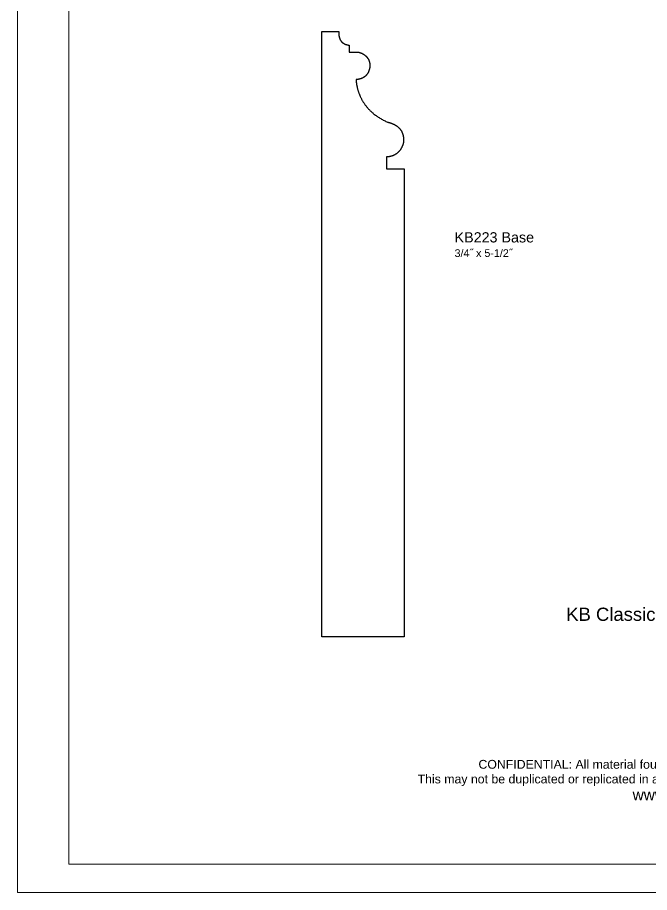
# Model space of a CAD drawing. Extents: x -4.3 to 9, y -5.5 to 16.6.
# Drawn here: x -4.25 to 1.49, y -5.5 to 2.45 of the extents above; entities that cross this region are included whole.
import ezdxf

# ---------------------------------------------------------------- set-up
doc = ezdxf.new("R2010")
doc.units = 0
doc.header["$MEASUREMENT"] = 0
doc.layers.add('DO NOT PLOT', color=2, linetype='Continuous', plot=False)
doc.layers.add('LAYER_1', color=7, linetype='Continuous')

# ---------------------------------------------------------------- blocks, each defined once
blk = doc.blocks.new('KB223')
at = {"flags": 128}
blk.add_lwpolyline([(-0.00074, 2.9269), (-0.00074, 3.01066), (-0.00074, 3.09421), (-0.00074, 3.17747), (-0.00074, 3.26037), (-0.00074, 3.34284), (-0.00074, 3.42483), (-0.00074, 3.50624), (-0.00074, 3.58702), (-0.00074, 3.6671), (-0.00074, 3.74641), (-0.00074, 3.82487), (-0.00074, 3.90242), (-0.00074, 3.97898), (-0.00074, 4.05449), (-0.00074, 4.12888), (-0.00074, 4.20208), (-0.00074, 4.27402), (-0.00074, 4.34463), (-0.00074, 4.41383), (-0.00074, 4.48157), (-0.00074, 4.54776), (-0.00074, 4.61235), (-0.00074, 4.67525), (-0.00074, 4.73641), (-0.00074, 4.79575), (-0.00074, 4.8532), (-0.00074, 4.90869), (-0.00074, 4.96215), (-0.00074, 5.01352), (-0.00074, 5.06271), (-0.00074, 5.10968), (-0.00074, 5.15433), (-0.00074, 5.19661), (-0.00074, 5.23645), (-0.00074, 5.27376), (-0.00074, 5.3085), (-0.00074, 5.34058), (-0.00074, 5.36993), (-0.00074, 5.39649), (-0.00074, 5.42018), (-0.00074, 5.44095), (-0.00074, 5.45871), (-0.00074, 5.47339), (-0.00074, 5.48494), (-0.00074, 5.49327), (-0.00074, 5.49832), (-0.00074, 5.50002), (-0.00069, 5.50002), (-0.00055, 5.50002), (-0.00031, 5.50002), (0.00002, 5.50002), (0.00044, 5.50002), (0.00094, 5.50002), (0.00153, 5.50002), (0.0022, 5.50002), (0.00296, 5.50002), (0.00379, 5.50002), (0.0047, 5.50002), (0.00569, 5.50002), (0.00675, 5.50002), (0.00788, 5.50002), (0.00908, 5.50002), (0.01035, 5.50002), (0.01168, 5.50002), (0.01308, 5.50002), (0.01454, 5.50002), (0.01606, 5.50002), (0.01764, 5.50002), (0.01927, 5.50002), (0.02095, 5.50002), (0.02269, 5.50002), (0.02448, 5.50002), (0.02631, 5.50002), (0.02819, 5.50002), (0.03012, 5.50002), (0.03209, 5.50002), (0.03409, 5.50002), (0.03613, 5.50002), (0.03821, 5.50002), (0.04033, 5.50002), (0.04247, 5.50002), (0.04465, 5.50002), (0.04685, 5.50002), (0.04908, 5.50002), (0.05133, 5.50002), (0.05361, 5.50002), (0.0559, 5.50002), (0.05822, 5.50002), (0.06054, 5.50002), (0.06289, 5.50002), (0.06524, 5.50002), (0.06761, 5.50002), (0.06998, 5.50002), (0.07236, 5.50002), (0.07474, 5.50002), (0.07713, 5.50002), (0.07952, 5.50002), (0.0819, 5.50002), (0.08428, 5.50002), (0.08666, 5.50002), (0.08902, 5.50002), (0.09138, 5.50002), (0.09373, 5.50002), (0.09606, 5.50002), (0.09838, 5.50002), (0.10068, 5.50002), (0.10295, 5.50002), (0.10521, 5.50002), (0.10745, 5.50002), (0.10966, 5.50002), (0.11184, 5.50002), (0.11399, 5.50002), (0.11611, 5.50002), (0.1182, 5.50002), (0.12025, 5.50002), (0.12226, 5.50002), (0.12424, 5.50002), (0.12617, 5.50002), (0.12806, 5.50002), (0.1299, 5.50002), (0.1317, 5.50002), (0.13345, 5.50002), (0.13515, 5.50002), (0.13679, 5.50002), (0.13838, 5.50002), (0.13991, 5.50002), (0.14138, 5.50002), (0.14279, 5.50002), (0.14414, 5.50002), (0.14542, 5.50002), (0.14664, 5.50002), (0.14779, 5.50002), (0.14886, 5.50002), (0.14987, 5.50002), (0.15079, 5.50002), (0.15164, 5.50002), (0.15242, 5.50002), (0.15311, 5.50002), (0.15371, 5.50002), (0.15424, 5.50002), (0.15467, 5.50002), (0.15502, 5.50002), (0.15528, 5.50002), (0.15544, 5.50002), (0.15551, 5.50002), (0.15551, 5.5), (0.15549, 5.49991), (0.15547, 5.49975), (0.15543, 5.49952), (0.15539, 5.49923), (0.15534, 5.49887), (0.15528, 5.49845), (0.15522, 5.49797), (0.15515, 5.49743), (0.15508, 5.49683), (0.15501, 5.49617), (0.15493, 5.49545), (0.15485, 5.49468), (0.15478, 5.49386), (0.1547, 5.49298), (0.15463, 5.49206), (0.15456, 5.49108), (0.15449, 5.49006), (0.15443, 5.48899), (0.15438, 5.48787), (0.15433, 5.48671), (0.15429, 5.48551), (0.15426, 5.48427), (0.15424, 5.48299), (0.15422, 5.48167), (0.15423, 5.48031), (0.15424, 5.47891), (0.15427, 5.47749), (0.15431, 5.47603), (0.15437, 5.47454), (0.15444, 5.47301), (0.15453, 5.47146), (0.15464, 5.46989), (0.15477, 5.46828), (0.15492, 5.46666), (0.1551, 5.46501), (0.15529, 5.46333), (0.15551, 5.46164), (0.15575, 5.45993), (0.15602, 5.4582), (0.15631, 5.45645), (0.15663, 5.45469), (0.15698, 5.45292), (0.15736, 5.45113), (0.15776, 5.44934), (0.1582, 5.44753), (0.15867, 5.44572), (0.15918, 5.4439), (0.15972, 5.44207), (0.16029, 5.44025), (0.1609, 5.43841), (0.16154, 5.43658), (0.16223, 5.43475), (0.16295, 5.43292), (0.16371, 5.43109), (0.16451, 5.42927), (0.16536, 5.42745), (0.16625, 5.42565), (0.16718, 5.42385), (0.16815, 5.42206), (0.16917, 5.42028), (0.17024, 5.41851), (0.17135, 5.41676), (0.17252, 5.41502), (0.17373, 5.4133), (0.17499, 5.4116), (0.17631, 5.40992), (0.17767, 5.40826), (0.17909, 5.40663), (0.18057, 5.40501), (0.1821, 5.40343), (0.18368, 5.40186), (0.18533, 5.40033), (0.18703, 5.39883), (0.18879, 5.39735), (0.19061, 5.39591), (0.19249, 5.39451), (0.19443, 5.39313), (0.19644, 5.3918), (0.19851, 5.3905), (0.20064, 5.38924), (0.20284, 5.38802), (0.20511, 5.38685), (0.20744, 5.38571), (0.20985, 5.38462), (0.21232, 5.38358), (0.21486, 5.38259), (0.21748, 5.38164), (0.22017, 5.38074), (0.22293, 5.3799), (0.22577, 5.37911), (0.22868, 5.37837), (0.23167, 5.37769), (0.23473, 5.37706), (0.23787, 5.3765), (0.2411, 5.37599), (0.2444, 5.37555), (0.24779, 5.37516), (0.24926, 5.37501), (0.24926, 5.37497), (0.24926, 5.37489), (0.24926, 5.37478), (0.24926, 5.37463), (0.24926, 5.37444), (0.24926, 5.37422), (0.24926, 5.37396), (0.24926, 5.37367), (0.24926, 5.37335), (0.24926, 5.373), (0.24926, 5.37262), (0.24926, 5.37221), (0.24926, 5.37177), (0.24926, 5.3713), (0.24926, 5.3708), (0.24926, 5.37028), (0.24926, 5.36973), (0.24926, 5.36916), (0.24926, 5.36856), (0.24926, 5.36794), (0.24926, 5.3673), (0.24926, 5.36663), (0.24926, 5.36595), (0.24926, 5.36524), (0.24926, 5.36451), (0.24926, 5.36377), (0.24926, 5.36301), (0.24926, 5.36223), (0.24926, 5.36143), (0.24926, 5.36062), (0.24926, 5.3598), (0.24926, 5.35896), (0.24926, 5.3581), (0.24926, 5.35724), (0.24926, 5.35636), (0.24926, 5.35548), (0.24926, 5.35458), (0.24926, 5.35367), (0.24926, 5.35276), (0.24926, 5.35183), (0.24926, 5.35091), (0.24926, 5.34997), (0.24926, 5.34903), (0.24926, 5.34809), (0.24926, 5.34714), (0.24926, 5.34619), (0.24926, 5.34523), (0.24926, 5.34428), (0.24926, 5.34333), (0.24926, 5.34237), (0.24926, 5.34142), (0.24926, 5.34047), (0.24926, 5.33952), (0.24926, 5.33857), (0.24926, 5.33763), (0.24926, 5.3367), (0.24926, 5.33577), (0.24926, 5.33485), (0.24926, 5.33393), (0.24926, 5.33302), (0.24926, 5.33213), (0.24926, 5.33124), (0.24926, 5.33036), (0.24926, 5.3295), (0.24926, 5.32864), (0.24926, 5.3278), (0.24926, 5.32697), (0.24926, 5.32616), (0.24926, 5.32537), (0.24926, 5.32459), (0.24926, 5.32382), (0.24926, 5.32308), (0.24926, 5.32235), (0.24926, 5.32164), (0.24926, 5.32095), (0.24926, 5.32029), (0.24926, 5.31964), (0.24926, 5.31902), (0.24926, 5.31842), (0.24926, 5.31784), (0.24926, 5.31729), (0.24926, 5.31677), (0.24926, 5.31627), (0.24926, 5.3158), (0.24926, 5.31536), (0.24926, 5.31495), (0.24926, 5.31456), (0.24926, 5.31421), (0.24926, 5.31389), (0.24926, 5.3136), (0.24926, 5.31334), (0.24926, 5.31311), (0.24926, 5.31292), (0.24926, 5.31277), (0.24926, 5.31265), (0.24926, 5.31257), (0.24926, 5.31253), (0.24926, 5.31252), (0.2493, 5.31252), (0.24937, 5.31252), (0.24949, 5.31252), (0.24964, 5.31252), (0.24983, 5.31252), (0.25005, 5.31252), (0.25031, 5.31252), (0.25061, 5.31252), (0.25093, 5.31252), (0.2513, 5.31252), (0.25169, 5.31252), (0.25212, 5.31252), (0.25257, 5.31252), (0.25306, 5.31252), (0.25357, 5.31252), (0.25411, 5.31252), (0.25468, 5.31252), (0.25528, 5.31252), (0.2559, 5.31252), (0.25655, 5.31252), (0.25722, 5.31252), (0.25791, 5.31252), (0.25863, 5.31252), (0.25936, 5.31251), (0.26012, 5.31251), (0.2609, 5.31251), (0.26169, 5.31251), (0.26251, 5.31251), (0.26334, 5.31251), (0.26419, 5.31251), (0.26505, 5.31251), (0.26593, 5.31251), (0.26682, 5.31251), (0.26772, 5.31251), (0.26864, 5.31251), (0.26957, 5.31251), (0.27051, 5.31251), (0.27146, 5.31251), (0.27242, 5.31251), (0.27338, 5.31251), (0.27436, 5.31251), (0.27534, 5.31251), (0.27632, 5.31251), (0.27731, 5.31251), (0.27831, 5.31251), (0.2793, 5.31251), (0.2803, 5.31251), (0.2813, 5.31251), (0.2823, 5.31251), (0.28331, 5.3125), (0.28431, 5.3125), (0.28531, 5.3125), (0.2863, 5.3125), (0.28729, 5.3125), (0.28828, 5.3125), (0.28926, 5.3125), (0.29024, 5.3125), (0.29121, 5.3125), (0.29217, 5.3125), (0.29313, 5.3125), (0.29407, 5.3125), (0.295, 5.3125), (0.29593, 5.3125), (0.29684, 5.3125), (0.29774, 5.3125), (0.29862, 5.3125), (0.29949, 5.3125), (0.30035, 5.3125), (0.30119, 5.3125), (0.30201, 5.3125), (0.30282, 5.3125), (0.3036, 5.3125), (0.30437, 5.3125), (0.30512, 5.3125), (0.30584, 5.3125), (0.30655, 5.3125), (0.30723, 5.3125), (0.30789, 5.31249), (0.30852, 5.31249), (0.30913, 5.31249), (0.30971, 5.31249), (0.31027, 5.31249), (0.3108, 5.31249), (0.3113, 5.31249), (0.31177, 5.31249), (0.31221, 5.31249), (0.31262, 5.31249), (0.313, 5.31249), (0.31334, 5.31249), (0.31366, 5.31249), (0.31393, 5.31249), (0.31418, 5.31249), (0.31438, 5.31249), (0.31455, 5.31249), (0.31468, 5.31249), (0.31478, 5.31249), (0.31483, 5.31249), (0.31501, 5.3125), (0.3162, 5.31256), (0.3174, 5.31258), (0.31864, 5.31259), (0.3199, 5.31257), (0.32119, 5.31253), (0.3225, 5.31246), (0.32383, 5.31237), (0.32519, 5.31225), (0.32657, 5.31211), (0.32797, 5.31194), (0.32938, 5.31175), (0.33082, 5.31153), (0.33228, 5.31129), (0.33376, 5.31102), (0.33525, 5.31073), (0.33675, 5.31041), (0.33828, 5.31006), (0.33981, 5.30969), (0.34137, 5.3093), (0.34293, 5.30887), (0.3445, 5.30843), (0.34609, 5.30795), (0.34769, 5.30745), (0.34929, 5.30692), (0.35091, 5.30637), (0.35253, 5.30579), (0.35416, 5.30518), (0.3558, 5.30455), (0.35744, 5.30389), (0.35909, 5.3032), (0.36073, 5.30249), (0.36239, 5.30175), (0.36404, 5.30098), (0.3657, 5.30018), (0.36735, 5.29936), (0.36901, 5.29851), (0.37066, 5.29763), (0.37232, 5.29672), (0.37397, 5.29579), (0.37561, 5.29483), (0.37725, 5.29384), (0.37889, 5.29282), (0.38052, 5.29177), (0.38214, 5.2907), (0.38376, 5.28959), (0.38537, 5.28846), (0.38696, 5.2873), (0.38855, 5.28611), (0.39013, 5.28489), (0.39169, 5.28364), (0.39324, 5.28237), (0.39478, 5.28106), (0.3963, 5.27973), (0.39781, 5.27836), (0.39931, 5.27697), (0.40078, 5.27554), (0.40224, 5.27409), (0.40368, 5.27261), (0.4051, 5.2711), (0.4065, 5.26955), (0.40788, 5.26798), (0.40924, 5.26638), (0.41057, 5.26474), (0.41188, 5.26308), (0.41317, 5.26139), (0.41444, 5.25966), (0.41567, 5.25791), (0.41688, 5.25612), (0.41807, 5.2543), (0.41922, 5.25246), (0.42035, 5.25058), (0.42144, 5.24867), (0.42251, 5.24673), (0.42354, 5.24475), (0.42454, 5.24275), (0.42551, 5.24071), (0.42644, 5.23865), (0.42734, 5.23655), (0.4282, 5.23441), (0.42903, 5.23225), (0.42982, 5.23006), (0.43057, 5.22783), (0.43128, 5.22557), (0.43195, 5.22328), (0.43259, 5.22095), (0.43318, 5.2186), (0.43373, 5.21621), (0.43423, 5.21378), (0.43469, 5.21133), (0.43511, 5.20884), (0.43548, 5.20632), (0.4358, 5.20376), (0.43608, 5.20117), (0.43631, 5.19855), (0.43649, 5.1959), (0.43662, 5.19321), (0.4367, 5.19049), (0.43673, 5.18773), (0.43646, 5.18395), (0.43609, 5.18017), (0.43566, 5.17647), (0.43517, 5.17285), (0.43462, 5.16931), (0.43401, 5.16584), (0.43334, 5.16245), (0.43262, 5.15914), (0.43183, 5.15589), (0.431, 5.15273), (0.43011, 5.14963), (0.42917, 5.1466), (0.42818, 5.14365), (0.42714, 5.14077), (0.42606, 5.13795), (0.42493, 5.13521), (0.42375, 5.13253), (0.42253, 5.12992), (0.42127, 5.12737), (0.41997, 5.12489), (0.41863, 5.12247), (0.41726, 5.12012), (0.41585, 5.11783), (0.4144, 5.1156), (0.41293, 5.11343), (0.41142, 5.11132), (0.40988, 5.10927), (0.40831, 5.10728), (0.40671, 5.10534), (0.40509, 5.10346), (0.40344, 5.10164), (0.40178, 5.09987), (0.40009, 5.09816), (0.39838, 5.0965), (0.39665, 5.09489), (0.3949, 5.09334), (0.39314, 5.09183), (0.39136, 5.09037), (0.38957, 5.08897), (0.38777, 5.08761), (0.38596, 5.0863), (0.38414, 5.08503), (0.38231, 5.08381), (0.38047, 5.08264), (0.37863, 5.08151), (0.37679, 5.08042), (0.37495, 5.07938), (0.3731, 5.07837), (0.37126, 5.07741), (0.36942, 5.07649), (0.36758, 5.0756), (0.36575, 5.07476), (0.36393, 5.07395), (0.36211, 5.07318), (0.36031, 5.07244), (0.35851, 5.07174), (0.35673, 5.07107), (0.35496, 5.07044), (0.3532, 5.06983), (0.35146, 5.06926), (0.34974, 5.06872), (0.34804, 5.06821), (0.34637, 5.06773), (0.34471, 5.06728), (0.34308, 5.06685), (0.34147, 5.06645), (0.33989, 5.06607), (0.33833, 5.06572), (0.33681, 5.0654), (0.33531, 5.06509), (0.33385, 5.06481), (0.33243, 5.06455), (0.33103, 5.06431), (0.32968, 5.06409), (0.32836, 5.06389), (0.32708, 5.06371), (0.32584, 5.06355), (0.32465, 5.0634), (0.32349, 5.06326), (0.32239, 5.06314), (0.32132, 5.06304), (0.32031, 5.06295), (0.31935, 5.06287), (0.31843, 5.0628), (0.31757, 5.06274), (0.31676, 5.06269), (0.31601, 5.06265), (0.31531, 5.06262), (0.31467, 5.06259), (0.31409, 5.06257), (0.31357, 5.06256), (0.31312, 5.06255), (0.31272, 5.06255), (0.31239, 5.06254), (0.31213, 5.06254), (0.31193, 5.06254), (0.31181, 5.06254), (0.31175, 5.06255), (0.31175, 5.0625), (0.31175, 5.06231), (0.31174, 5.06196), (0.31174, 5.06145), (0.31175, 5.06079), (0.31176, 5.05998), (0.31178, 5.05902), (0.31181, 5.05792), (0.31185, 5.05667), (0.3119, 5.05529), (0.31197, 5.05377), (0.31206, 5.05211), (0.31217, 5.05032), (0.3123, 5.0484), (0.31245, 5.04635), (0.31262, 5.04417), (0.31282, 5.04188), (0.31306, 5.03946), (0.31332, 5.03693), (0.31361, 5.03428), (0.31394, 5.03152), (0.31431, 5.02865), (0.31471, 5.02567), (0.31515, 5.02258), (0.31564, 5.0194), (0.31616, 5.01611), (0.31674, 5.01272), (0.31736, 5.00924), (0.31803, 5.00567), (0.31875, 5.00201), (0.31953, 4.99826), (0.32036, 4.99443), (0.32125, 4.99051), (0.3222, 4.98651), (0.3232, 4.98244), (0.32427, 4.97828), (0.32541, 4.97406), (0.32661, 4.96977), (0.32788, 4.96541), (0.32922, 4.96098), (0.33063, 4.9565), (0.33211, 4.95195), (0.33368, 4.94734), (0.33531, 4.94268), (0.33703, 4.93797), (0.33883, 4.9332), (0.34072, 4.92839), (0.34268, 4.92354), (0.34474, 4.91864), (0.34688, 4.9137), (0.34912, 4.90873), (0.35145, 4.90371), (0.35387, 4.89867), (0.35639, 4.8936), (0.35901, 4.8885), (0.36173, 4.88337), (0.36455, 4.87822), (0.36747, 4.87305), (0.3705, 4.86787), (0.37364, 4.86266), (0.37689, 4.85745), (0.38025, 4.85223), (0.38372, 4.84699), (0.38731, 4.84176), (0.39101, 4.83652), (0.39484, 4.83128), (0.39879, 4.82604), (0.40285, 4.82081), (0.40705, 4.81559), (0.41137, 4.81037), (0.41582, 4.80517), (0.4204, 4.79998), (0.42511, 4.79482), (0.42995, 4.78967), (0.43494, 4.78454), (0.44006, 4.77944), (0.44532, 4.77436), (0.45072, 4.76932), (0.45626, 4.76431), (0.46195, 4.75933), (0.46779, 4.75439), (0.47378, 4.74949), (0.47992, 4.74464), (0.48621, 4.73982), (0.49266, 4.73506), (0.49926, 4.73034), (0.50602, 4.72568), (0.51295, 4.72108), (0.52003, 4.71653), (0.52728, 4.71204), (0.5347, 4.70761), (0.54228, 4.70325), (0.55003, 4.69895), (0.55796, 4.69473), (0.56606, 4.69058), (0.57434, 4.6865), (0.58279, 4.6825), (0.59142, 4.67858), (0.59609, 4.67656), (0.59672, 4.67637), (0.59742, 4.67617), (0.59818, 4.67596), (0.59902, 4.67573), (0.59992, 4.67549), (0.60089, 4.67523), (0.60192, 4.67496), (0.60301, 4.67468), (0.60416, 4.67438), (0.60537, 4.67406), (0.60663, 4.67372), (0.60795, 4.67337), (0.60933, 4.67299), (0.61075, 4.6726), (0.61222, 4.67218), (0.61374, 4.67175), (0.61531, 4.67129), (0.61692, 4.67081), (0.61858, 4.67031), (0.62028, 4.66979), (0.62201, 4.66924), (0.62379, 4.66866), (0.6256, 4.66806), (0.62744, 4.66744), (0.62932, 4.66678), (0.63123, 4.6661), (0.63317, 4.66539), (0.63514, 4.66465), (0.63713, 4.66388), (0.63915, 4.66309), (0.64119, 4.66226), (0.64325, 4.6614), (0.64533, 4.6605), (0.64743, 4.65958), (0.64955, 4.65862), (0.65168, 4.65762), (0.65382, 4.6566), (0.65597, 4.65553), (0.65814, 4.65443), (0.66031, 4.65329), (0.66248, 4.65212), (0.66467, 4.65091), (0.66685, 4.64965), (0.66904, 4.64836), (0.67122, 4.64703), (0.67341, 4.64566), (0.67559, 4.64424), (0.67776, 4.64279), (0.67993, 4.64129), (0.68208, 4.63974), (0.68423, 4.63816), (0.68637, 4.63653), (0.68849, 4.63485), (0.69059, 4.63312), (0.69268, 4.63135), (0.69475, 4.62954), (0.6968, 4.62767), (0.69883, 4.62575), (0.70083, 4.62379), (0.70281, 4.62178), (0.70476, 4.61971), (0.70668, 4.61759), (0.70857, 4.61542), (0.71043, 4.6132), (0.71225, 4.61093), (0.71404, 4.6086), (0.71579, 4.60621), (0.7175, 4.60377), (0.71918, 4.60128), (0.72081, 4.59872), (0.72239, 4.59611), (0.72393, 4.59345), (0.72542, 4.59072), (0.72687, 4.58793), (0.72826, 4.58508), (0.7296, 4.58218), (0.73089, 4.57921), (0.73212, 4.57618), (0.73329, 4.57308), (0.7344, 4.56993), (0.73546, 4.5667), (0.73645, 4.56342), (0.73738, 4.56007), (0.73824, 4.55665), (0.73903, 4.55316), (0.73976, 4.54961), (0.74041, 4.54599), (0.74099, 4.5423), (0.7415, 4.53855), (0.74193, 4.53472), (0.74229, 4.53082), (0.74257, 4.52685), (0.74276, 4.52281), (0.74287, 4.51869), (0.7429, 4.5145), (0.74284, 4.51024), (0.7427, 4.5059), (0.74254, 4.50266), (0.74253, 4.50226), (0.74251, 4.50179), (0.74248, 4.50125), (0.74243, 4.50065), (0.74237, 4.49998), (0.7423, 4.49925), (0.74221, 4.49846), (0.7421, 4.4976), (0.74198, 4.49669), (0.74184, 4.49572), (0.74168, 4.49469), (0.74151, 4.49361), (0.74131, 4.49248), (0.7411, 4.49129), (0.74086, 4.49006), (0.74061, 4.48877), (0.74033, 4.48744), (0.74003, 4.48606), (0.73971, 4.48464), (0.73936, 4.48318), (0.73899, 4.48167), (0.7386, 4.48013), (0.73818, 4.47855), (0.73773, 4.47693), (0.73726, 4.47527), (0.73676, 4.47358), (0.73623, 4.47186), (0.73567, 4.47011), (0.73508, 4.46833), (0.73446, 4.46652), (0.73381, 4.46468), (0.73313, 4.46282), (0.73242, 4.46094), (0.73168, 4.45903), (0.7309, 4.45711), (0.73009, 4.45516), (0.72924, 4.4532), (0.72836, 4.45122), (0.72744, 4.44923), (0.72649, 4.44722), (0.7255, 4.44521), (0.72447, 4.44318), (0.7234, 4.44114), (0.72229, 4.4391), (0.72114, 4.43705), (0.71995, 4.435), (0.71873, 4.43294), (0.71745, 4.43089), (0.71614, 4.42883), (0.71479, 4.42678), (0.71338, 4.42472), (0.71194, 4.42268), (0.71045, 4.42064), (0.70891, 4.41861), (0.70733, 4.41658), (0.7057, 4.41457), (0.70403, 4.41257), (0.7023, 4.41059), (0.70053, 4.40861), (0.69871, 4.40666), (0.69683, 4.40472), (0.69491, 4.40281), (0.69293, 4.40091), (0.6909, 4.39904), (0.68882, 4.39719), (0.68669, 4.39537), (0.6845, 4.39357), (0.68225, 4.3918), (0.67995, 4.39007), (0.6776, 4.38836), (0.67519, 4.38669), (0.67272, 4.38505), (0.67019, 4.38345), (0.6676, 4.38188), (0.66496, 4.38035), (0.66225, 4.37887), (0.65948, 4.37742), (0.65665, 4.37602), (0.65376, 4.37467), (0.65081, 4.37336), (0.6478, 4.3721), (0.64472, 4.37089), (0.64157, 4.36972), (0.63836, 4.36861), (0.63508, 4.36756), (0.63174, 4.36656), (0.62833, 4.36562), (0.62486, 4.36473), (0.62131, 4.36391), (0.61769, 4.36314), (0.61401, 4.36244), (0.61025, 4.3618), (0.60643, 4.36123), (0.60253, 4.36073), (0.59856, 4.36029), (0.59452, 4.35992), (0.5904, 4.35963), (0.58651, 4.35942), (0.58651, 4.35938), (0.58651, 4.35928), (0.58651, 4.35911), (0.58651, 4.35887), (0.58651, 4.35858), (0.58651, 4.35822), (0.58651, 4.3578), (0.58651, 4.35733), (0.58651, 4.35679), (0.58651, 4.35621), (0.58651, 4.35557), (0.58651, 4.35487), (0.58651, 4.35413), (0.58651, 4.35333), (0.58651, 4.35249), (0.58651, 4.3516), (0.58651, 4.35066), (0.58651, 4.34968), (0.58651, 4.34865), (0.58651, 4.34759), (0.58651, 4.34648), (0.58651, 4.34534), (0.58651, 4.34416), (0.58651, 4.34294), (0.58651, 4.34168), (0.58651, 4.3404), (0.58651, 4.33908), (0.58651, 4.33773), (0.58651, 4.33635), (0.58651, 4.33495), (0.58651, 4.33352), (0.58651, 4.33206), (0.58651, 4.33058), (0.58651, 4.32908), (0.58651, 4.32755), (0.58651, 4.32601), (0.58651, 4.32445), (0.58651, 4.32287), (0.58651, 4.32128), (0.58651, 4.31967), (0.58651, 4.31805), (0.58651, 4.31642), (0.58651, 4.31478), (0.58651, 4.31313), (0.58651, 4.31148), (0.58651, 4.30982), (0.58651, 4.30815), (0.58651, 4.30648), (0.58651, 4.30481), (0.58651, 4.30314), (0.58651, 4.30148), (0.58651, 4.29981), (0.58651, 4.29815), (0.58651, 4.29649), (0.58651, 4.29484), (0.58651, 4.2932), (0.58651, 4.29157), (0.58651, 4.28995), (0.58651, 4.28834), (0.58651, 4.28675), (0.58651, 4.28517), (0.58651, 4.28361), (0.58651, 4.28206), (0.58651, 4.28054), (0.58651, 4.27903), (0.58651, 4.27755), (0.58651, 4.27609), (0.58651, 4.27466), (0.58651, 4.27325), (0.58651, 4.27187), (0.58651, 4.27052), (0.58651, 4.2692), (0.58651, 4.26791), (0.58651, 4.26666), (0.58651, 4.26544), (0.58651, 4.26425), (0.58651, 4.26311), (0.58651, 4.262), (0.58651, 4.26093), (0.58651, 4.2599), (0.58651, 4.25892), (0.58651, 4.25798), (0.58651, 4.25708), (0.58651, 4.25623), (0.58651, 4.25544), (0.58651, 4.25469), (0.58651, 4.25399), (0.58651, 4.25334), (0.58651, 4.25275), (0.58651, 4.25222), (0.58651, 4.25174), (0.58651, 4.25132), (0.58651, 4.25095), (0.58651, 4.25065), (0.58651, 4.25041), (0.58651, 4.25024), (0.58651, 4.25013), (0.58651, 4.25009), (0.58655, 4.25009), (0.58668, 4.25009), (0.58691, 4.25009), (0.58724, 4.25009), (0.58766, 4.25009), (0.58818, 4.25009), (0.58878, 4.25009), (0.58947, 4.25009), (0.59024, 4.25009), (0.5911, 4.25009), (0.59204, 4.25009), (0.59305, 4.25009), (0.59415, 4.25009), (0.59531, 4.25009), (0.59655, 4.25009), (0.59787, 4.25009), (0.59925, 4.25009), (0.60069, 4.25009), (0.6022, 4.25009), (0.60378, 4.25009), (0.60541, 4.25009), (0.6071, 4.25009), (0.60885, 4.25009), (0.61065, 4.25009), (0.61251, 4.25009), (0.61441, 4.25009), (0.61636, 4.25009), (0.61836, 4.25009), (0.6204, 4.25009), (0.62249, 4.25009), (0.62461, 4.25009), (0.62677, 4.25009), (0.62897, 4.25009), (0.6312, 4.25009), (0.63346, 4.25009), (0.63575, 4.25009), (0.63807, 4.25009), (0.64041, 4.25009), (0.64278, 4.25009), (0.64516, 4.25009), (0.64757, 4.25009), (0.64999, 4.25009), (0.65243, 4.25009), (0.65488, 4.25009), (0.65735, 4.25009), (0.65982, 4.25009), (0.6623, 4.25009), (0.66478, 4.25009), (0.66726, 4.25009), (0.66975, 4.25009), (0.67223, 4.25009), (0.67471, 4.25009), (0.67719, 4.25009), (0.67966, 4.25009), (0.68211, 4.25009), (0.68456, 4.25009), (0.68699, 4.25009), (0.6894, 4.25009), (0.6918, 4.25009), (0.69418, 4.25009), (0.69653, 4.25009), (0.69887, 4.25009), (0.70117, 4.25009), (0.70345, 4.25009), (0.70569, 4.25009), (0.70791, 4.25009), (0.71008, 4.25009), (0.71223, 4.25009), (0.71433, 4.25009), (0.71639, 4.25009), (0.71841, 4.25009), (0.72039, 4.25009), (0.72232, 4.25009), (0.7242, 4.25009), (0.72603, 4.25009), (0.7278, 4.25009), (0.72952, 4.25009), (0.73118, 4.25009), (0.73279, 4.25009), (0.73433, 4.25009), (0.73581, 4.25009), (0.73722, 4.25009), (0.73857, 4.25009), (0.73985, 4.25009), (0.74105, 4.25009), (0.74218, 4.25009), (0.74324, 4.25009), (0.74421, 4.25009), (0.74511, 4.25009), (0.74593, 4.25009), (0.74666, 4.25009), (0.7473, 4.25009), (0.74786, 4.25009), (0.74833, 4.25009), (0.7487, 4.25009), (0.74899, 4.25009), (0.74917, 4.25009), (0.74926, 4.25009), (0.74926, 4.24954), (0.74926, 4.24656), (0.74926, 4.24102), (0.74926, 4.23298), (0.74926, 4.22249), (0.74926, 4.20961), (0.74926, 4.19439), (0.74926, 4.17688), (0.74926, 4.15714), (0.74926, 4.13522), (0.74926, 4.11118), (0.74926, 4.08507), (0.74926, 4.05694), (0.74926, 4.02684), (0.74926, 3.99484), (0.74926, 3.96098), (0.74926, 3.92533), (0.74926, 3.88792), (0.74926, 3.84882), (0.74926, 3.80808), (0.74926, 3.76575), (0.74926, 3.72189), (0.74926, 3.67655), (0.74926, 3.62979), (0.74926, 3.58166), (0.74926, 3.53221), (0.74926, 3.4815), (0.74926, 3.42957), (0.74926, 3.37649), (0.74926, 3.32231), (0.74926, 3.26709), (0.74926, 3.21087), (0.74926, 3.1537), (0.74926, 3.09566), (0.74926, 3.03677), (0.74926, 2.97712), (0.74926, 2.91673), (0.74926, 2.85568), (0.74926, 2.794), (0.74926, 2.73177), (0.74926, 2.66902), (0.74926, 2.60582), (0.74926, 2.54222), (0.74926, 2.47827), (0.74926, 2.41402), (0.74926, 2.34954), (0.74926, 2.28487), (0.74926, 2.22006), (0.74926, 2.15518), (0.74926, 2.09027), (0.74926, 2.02539), (0.74926, 1.9606), (0.74926, 1.89594), (0.74926, 1.83147), (0.74926, 1.76724), (0.74926, 1.70331), (0.74926, 1.63974), (0.74926, 1.57657), (0.74926, 1.51386), (0.74926, 1.45166), (0.74926, 1.39003), (0.74926, 1.32902), (0.74926, 1.26869), (0.74926, 1.20908), (0.74926, 1.15026), (0.74926, 1.09227), (0.74926, 1.03518), (0.74926, 0.97902), (0.74926, 0.92387), (0.74926, 0.86977), (0.74926, 0.81677), (0.74926, 0.76493), (0.74926, 0.7143), (0.74926, 0.66495), (0.74926, 0.61691), (0.74926, 0.57025), (0.74926, 0.52501), (0.74926, 0.48126), (0.74926, 0.43905), (0.74926, 0.39842), (0.74926, 0.35944), (0.74926, 0.32216), (0.74926, 0.28662), (0.74926, 0.2529), (0.74926, 0.22103), (0.74926, 0.19108), (0.74926, 0.16309), (0.74926, 0.13712), (0.74926, 0.11323), (0.74926, 0.09146), (0.74926, 0.07188), (0.74926, 0.05454), (0.74926, 0.03948), (0.74926, 0.02677), (0.74926, 0.01645), (0.74926, 0.00859), (0.74926, 0.00323), (0.74926, 0.00043), (0.74922, 0), (0.74879, 0), (0.74791, 0), (0.74658, 0), (0.74482, 0), (0.74264, 0), (0.74004, 0), (0.73704, 0), (0.73364, 0), (0.72985, 0), (0.72569, 0), (0.72116, 0), (0.71627, 0), (0.71103, 0), (0.70546, 0), (0.69955, 0), (0.69333, 0), (0.68679, 0), (0.67995, 0), (0.67283, 0), (0.66542, 0), (0.65773, 0), (0.64979, 0), (0.64159, 0), (0.63315, 0), (0.62447, 0), (0.61557, 0), (0.60645, 0), (0.59713, 0), (0.58761, 0), (0.5779, 0), (0.56801, 0), (0.55796, 0), (0.54775, 0), (0.53739, 0), (0.52689, 0), (0.51626, 0), (0.50551, 0), (0.49465, 0), (0.48369, 0), (0.47264, 0), (0.4615, 0), (0.45029, 0), (0.43902, 0), (0.42769, 0), (0.41632, 0), (0.40491, 0), (0.39348, 0), (0.38203, 0), (0.37058, 0), (0.35913, 0), (0.34769, 0), (0.33627, 0), (0.32489, 0), (0.31355, 0), (0.30225, 0), (0.29102, 0), (0.27986, 0), (0.26877, 0), (0.25778, 0), (0.24688, 0), (0.23609, 0), (0.22541, 0), (0.21487, 0), (0.20446, 0), (0.19419, 0), (0.18408, 0), (0.17414, 0), (0.16436, 0), (0.15478, 0), (0.14538, 0), (0.13619, 0), (0.12721, 0), (0.11845, 0), (0.10992, 0), (0.10163, 0), (0.0936, 0), (0.08582, 0), (0.07831, 0), (0.07108, 0), (0.06414, 0), (0.0575, 0), (0.05116, 0), (0.04514, 0), (0.03944, 0), (0.03408, 0), (0.02907, 0), (0.02441, 0), (0.02011, 0), (0.01619, 0), (0.01265, 0), (0.00951, 0), (0.00676, 0), (0.00443, 0), (0.00252, 0), (0.00104, 0), (0, 0), (-0.0006, 0), (-0.00074, 0.00008), (-0.00074, 0.0025), (-0.00074, 0.00826), (-0.00074, 0.01729), (-0.00074, 0.02951), (-0.00074, 0.04486), (-0.00074, 0.06327), (-0.00074, 0.08467), (-0.00074, 0.10899), (-0.00074, 0.13615), (-0.00074, 0.16609), (-0.00074, 0.19875), (-0.00074, 0.23404), (-0.00074, 0.2719), (-0.00074, 0.31227), (-0.00074, 0.35506), (-0.00074, 0.40022), (-0.00074, 0.44766), (-0.00074, 0.49733), (-0.00074, 0.54915), (-0.00074, 0.60306), (-0.00074, 0.65897), (-0.00074, 0.71683), (-0.00074, 0.77657), (-0.00074, 0.8381), (-0.00074, 0.90137), (-0.00074, 0.96631), (-0.00074, 1.03284), (-0.00074, 1.1009), (-0.00074, 1.17041), (-0.00074, 1.24131), (-0.00074, 1.31352), (-0.00074, 1.38698), (-0.00074, 1.46162), (-0.00074, 1.53736), (-0.00074, 1.61414), (-0.00074, 1.69189), (-0.00074, 1.77054), (-0.00074, 1.85001), (-0.00074, 1.93025), (-0.00074, 2.01117), (-0.00074, 2.09272), (-0.00074, 2.17481), (-0.00074, 2.25738), (-0.00074, 2.34037), (-0.00074, 2.42369), (-0.00074, 2.50729), (-0.00074, 2.59109), (-0.00074, 2.67502), (-0.00074, 2.75901), (-0.00074, 2.843)], close=True, dxfattribs=at)

msp = doc.modelspace()

# ---------------------------------------------------------------- linework, layer by layer
at = {"layer": 'DO NOT PLOT', "linetype": 'Continuous', "lineweight": 0}
for p, q in [((-4.2501, 16.6442), (-4.2501, -5.5002)), ((-4.2501, -5.5002), (8.9776, -5.5002))]:
    msp.add_line(p, q, dxfattribs=at)
at = {"layer": 'LAYER_1', "color": 7, "lineweight": 0}
for points in [[(-3.7836, -5.2436), (-3.7836, -5.2436), (-3.7836, 16.1662), (-3.7836, 16.1662)], [(8.6171, -5.2436), (8.6171, -5.2436), (-3.7836, -5.2436), (-3.7836, -5.2436)]]:
    msp.add_open_spline(points, degree=3, dxfattribs=at)

# ---------------------------------------------------------------- block references
at = {"linetype": 'Continuous'}
msp.add_blockref('KB223', (-1.484, -3.1759), dxfattribs=at)

# ---------------------------------------------------------------- texts
at = {"linetype": 'Continuous', "lineweight": 0}
for s, insert, char_height, width, attachment_point in [('{\\fArial|b0|i0|c0|p34;\\W5.0535;  \\W1;KB223 Base\\P\\H0.75x;\\W6.7379;  \\W1;3/4˝ x 5-1/2˝\\H1.3333x;\\P\\W9.9529;  }', (-0.6424, 0.4996), 0.093, 1.437043, 1), ('{\\fArial|b0|i0|c0|p34;KB Classical Moulding – Traditional Revival Package\\P\\H0.75x;\\P\\H1.3333x;\\P\\P\\P\\H0.66667x;\\P\\H1.6249x;                          Kuiken Brothers Classical Moulding\\P\\H0.38464x;\\P\\H1.6x;CONFIDENTIAL: All material found on this document is the exclusive property of Kuiken Brothers Company, Inc\\PThis may not be duplicated or replicated in any shape or form without the expressed written consent of Kuiken Brothers Company, Inc. \\P\\H1.25x;www.kuikenbrothers.com        201.796.2082\\H1.2x;\\P\\H0.75x;\\P\\H1.3333x;\\P\\P\\P\\H0.66667x;\\P\\H1.6249x;\\P\\H0.38464x;\\P\\H1.6x;\\P}', (2.7031, -2.9119), 0.12, 11.124019, 2)]:
    msp.add_mtext(s, dxfattribs=dict(at, insert=insert, char_height=char_height, width=width, attachment_point=attachment_point))

doc.saveas('drawing.dxf')
